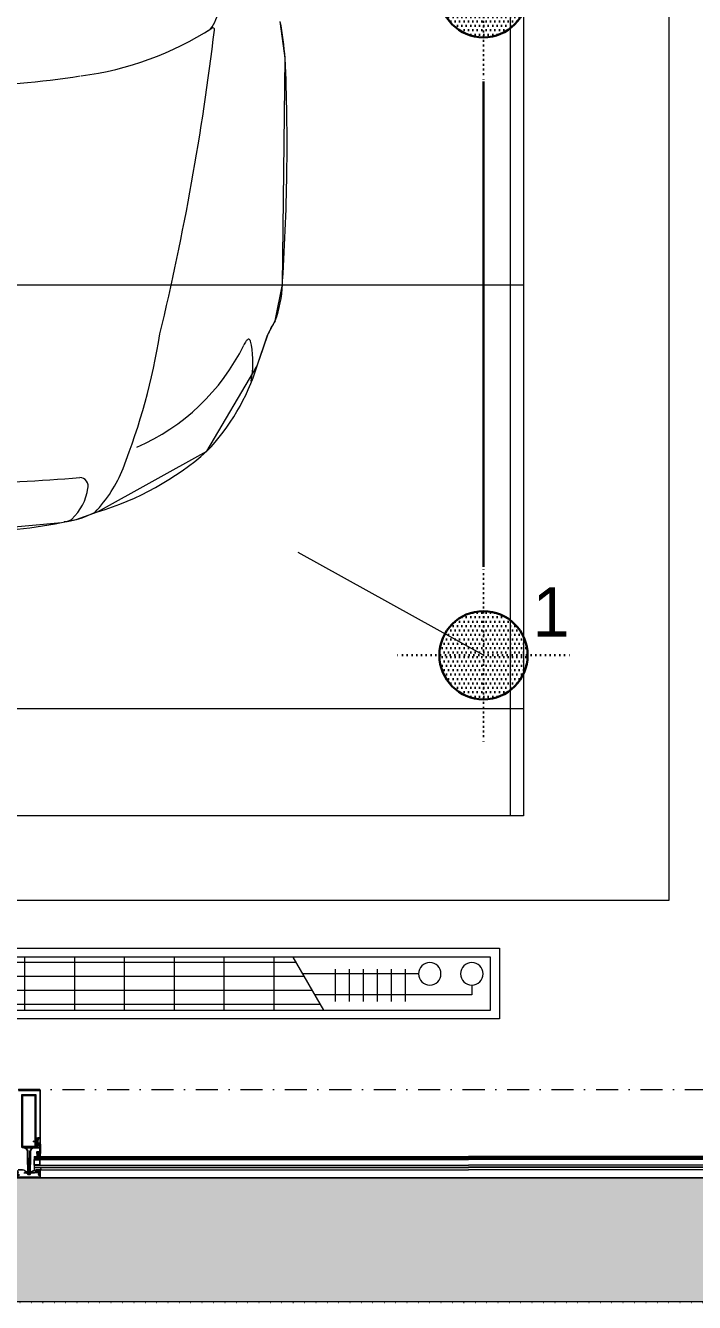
# Model space of a CAD drawing. Extents: x -1701 to 23780, y -363 to 7742.
# Drawn here: x 4488.2 to 4677.8, y 284.7 to 646.3 of the extents above; entities that cross this region are included whole.
import ezdxf
from ezdxf.enums import TextEntityAlignment as Align

# ---------------------------------------------------------------- set-up
doc = ezdxf.new("R2010")
doc.units = 0
doc.header["$LTSCALE"] = 25
doc.header["$MEASUREMENT"] = 0
for name, pattern in [('Audi$0$DASHDOT2', [0.5, 0.25, -0.125, 0, -0.125]), ('Audi$0$DOT2', [0.125, 0, -0.125]), ('DOT2', [0.125, 0, -0.125])]:
    doc.linetypes.add(name, pattern=pattern)
doc.layers.get('0').update_dxf_attribs({"color": 9, "lineweight": 9})
for name, color, linetype, lineweight in [('31', 9, 'Continuous', 9), ('Audi$0$04', 8, 'Continuous', 9), ('Audi$0$05', 8, 'Continuous', 9), ('Audi$0$06D', 8, 'Continuous', 9), ('Audi$0$09', 8, 'Continuous', 9), ('Audi$0$10', 8, 'Continuous', 9), ('Audi$0$15', 8, 'Continuous', 9), ('Audi$0$20', 8, 'Audi$0$DOT2', 9), ('Audi$0$24', 8, 'Audi$0$DASHDOT2', 9), ('Audi$0$32', 8, 'Continuous', 9), ('E-Aydınlatma', 7, 'Continuous', 30), ('E-KABLO', 7, 'Continuous', 30)]:
    doc.layers.add(name, color=color, linetype=linetype, lineweight=lineweight)
doc.styles.add('TX-TEXT', font='')
doc.styles.get('TX-TEXT').set_extended_font_data('TrSah Futura Lt BT')

# ---------------------------------------------------------------- blocks, each defined once
blk = doc.blocks.new('Audi$0$p-audi-highlight_platform')
for p, q in [((30.3, 0), (30.3, 307.6)), ((150.3, 0), (150.3, 307.6)), ((660.6, 3.8), (0, 3.8))]:
    blk.add_line(p, q)
blk.add_lwpolyline([(0, 307.6), (660.6, 307.6), (660.6, 0), (0, 0)], close=True)
blk = doc.blocks.new('Audi$0$p-konvektor_audi')
for p, q in [((250, 89.48), (0, 89.47)), ((250, 89.47), (0, 89.48)), ((0, 89.48), (0, 69.47)), ((16.61, 71.95), (16.6, 86.99)), ((30.73, 71.95), (30.72, 86.99)), ((44.85, 71.95), (44.84, 86.99)), ((58.96, 71.95), (58.96, 86.99)), ((73.08, 71.95), (73.08, 86.99)), ((87.2, 71.95), (87.2, 86.99)), ((101.32, 71.95), (101.32, 86.99)), ((115.44, 71.95), (115.44, 86.99)), ((129.56, 71.95), (129.56, 86.99)), ((143.68, 71.95), (143.68, 86.98)), ((157.8, 71.95), (157.8, 86.98)), ((171.92, 71.94), (171.92, 86.98)), ((186.04, 71.94), (186.04, 86.98)), ((191.48, 71.95), (200.19, 86.99)), ((250, 69.47), (250, 89.47)), ((199.29, 85.44), (2.49, 85.42)), ((203.55, 84.5), (203.55, 75.36)), ((207.52, 84.5), (207.52, 75.36)), ((211.5, 84.5), (211.5, 75.36)), ((215.48, 84.5), (215.48, 75.36)), ((219.45, 84.5), (219.45, 75.36)), ((223.43, 84.5), (223.43, 75.36)), ((196.99, 81.46), (2.49, 81.45)), ((242.21, 82.69), (197.7, 82.69)), ((242.21, 79.91), (242.21, 82.69)), ((194.68, 77.48), (2.49, 77.47)), ((227.1, 76.72), (194.25, 76.73)), ((192.38, 73.51), (2.49, 73.49)), ((0, 69.47), (250, 69.47))]:
    blk.add_line(p, q)
for points in [[(250, 89.47), (0, 89.47), (0, 69.47), (250, 69.47)], [(247.51, 86.99), (247.51, 71.95), (2.49, 71.95), (2.49, 86.99)]]:
    blk.add_lwpolyline(points, close=True)
for centre in [(230.28, 76.72), (242.21, 76.72)]:
    blk.add_circle(centre, 3.18)
blk = doc.blocks.new('Audi$0$vid u')
at = {"color": 252, "lineweight": -3, "ltscale": 0.5}
for p, q in [((-18171.1, 6484.2), (-18170.1, 6484.5)), ((-18167.9, 6482.9), (-18171.1, 6484.2)), ((-18166.9, 6483.2), (-18171.1, 6484.2)), ((-18171.1, 6481.6), (-18170.1, 6482)), ((-18167.9, 6480.3), (-18171.1, 6481.6)), ((-18166.9, 6480.7), (-18171.1, 6481.6)), ((-18171.1, 6479.1), (-18170.1, 6479.4)), ((-18167.9, 6477.8), (-18171.1, 6479.1)), ((-18166.9, 6478.1), (-18171.1, 6479.1)), ((-18171.1, 6476.5), (-18170.1, 6476.9)), ((-18167.9, 6475.2), (-18171.1, 6476.5)), ((-18166.9, 6475.6), (-18171.1, 6476.5)), ((-18171.1, 6473.9), (-18170.1, 6474.3)), ((-18167.9, 6472.7), (-18171.1, 6473.9)), ((-18166.9, 6473), (-18171.1, 6473.9)), ((-18170.6, 6486.7), (-18169.6, 6487)), ((-18167.2, 6486), (-18170.6, 6486.7)), ((-18168.2, 6485.6), (-18170.6, 6486.7)), ((-18169.9, 6486.4), (-18170.1, 6485.9)), ((-18170.1, 6484.5), (-18170.1, 6485.8)), ((-18170.1, 6484.5), (-18166.9, 6483.2)), ((-18170.1, 6484.5), (-18166.9, 6483.2)), ((-18170.1, 6482), (-18170.1, 6483.8)), ((-18170.1, 6482), (-18166.9, 6480.7)), ((-18170.1, 6482), (-18166.9, 6480.7)), ((-18170.1, 6479.4), (-18170.1, 6481.2)), ((-18170.1, 6479.4), (-18166.9, 6478.1)), ((-18170.1, 6479.4), (-18166.9, 6478.1)), ((-18170.1, 6476.9), (-18170.1, 6478.7)), ((-18170.1, 6476.9), (-18166.9, 6475.6)), ((-18170.1, 6476.9), (-18166.9, 6475.6)), ((-18170.1, 6474.3), (-18170.1, 6476.1)), ((-18170.1, 6474.3), (-18166.9, 6473)), ((-18170.1, 6474.3), (-18166.9, 6473)), ((-18170.1, 6471.9), (-18170.1, 6473.5)), ((-18169, 6489), (-18169.6, 6487)), ((-18169.6, 6487), (-18167.2, 6486)), ((-18169, 6489), (-18168.5, 6486.6)), ((-18167.2, 6486), (-18168.2, 6485.6)), ((-18168.2, 6485.6), (-18167.9, 6485)), ((-18167.9, 6483.6), (-18167.9, 6484.9)), ((-18166.9, 6483.2), (-18167.9, 6482.9)), ((-18167.9, 6481.1), (-18167.9, 6482.9)), ((-18166.9, 6480.7), (-18167.9, 6480.3)), ((-18167.9, 6478.5), (-18167.9, 6480.3)), ((-18166.9, 6478.1), (-18167.9, 6477.8)), ((-18167.9, 6476), (-18167.9, 6477.8)), ((-18166.9, 6475.6), (-18167.9, 6475.2)), ((-18167.9, 6473.4), (-18167.9, 6475.2)), ((-18164.9, 6445.9), (-18173.1, 6445.9)), ((-18173.1, 6444.2), (-18173.1, 6445.9)), ((-18171.1, 6471.5), (-18170.1, 6471.9)), ((-18167.9, 6470.2), (-18171.1, 6471.5)), ((-18166.9, 6470.6), (-18171.1, 6471.5)), ((-18171.1, 6469.2), (-18170.1, 6469.6)), ((-18167.9, 6467.9), (-18171.1, 6469.2)), ((-18166.9, 6468.3), (-18171.1, 6469.2)), ((-18171.1, 6467), (-18170.1, 6467.3)), ((-18167.9, 6465.7), (-18171.1, 6467)), ((-18166.9, 6466.1), (-18171.1, 6467)), ((-18171.1, 6464.7), (-18170.1, 6465.1)), ((-18167.9, 6463.4), (-18171.1, 6464.7)), ((-18166.9, 6463.8), (-18171.1, 6464.7)), ((-18171.1, 6462.4), (-18170.1, 6462.8)), ((-18167.9, 6461.1), (-18171.1, 6462.4)), ((-18166.9, 6461.5), (-18171.1, 6462.4)), ((-18171.1, 6460.1), (-18170.1, 6460.5)), ((-18167.9, 6458.8), (-18171.1, 6460.1)), ((-18166.9, 6459.2), (-18171.1, 6460.1)), ((-18171.1, 6457.8), (-18170.1, 6458.2)), ((-18167.9, 6456.5), (-18171.1, 6457.8)), ((-18166.9, 6456.9), (-18171.1, 6457.8)), ((-18171.1, 6455.5), (-18170.1, 6455.9)), ((-18167.9, 6454.2), (-18171.1, 6455.5)), ((-18166.9, 6454.6), (-18171.1, 6455.5)), ((-18171.1, 6453.2), (-18170.1, 6453.6)), ((-18166.9, 6452.3), (-18171.1, 6453.2)), ((-18167.9, 6451.9), (-18171.1, 6453.2)), ((-18170.1, 6451.3), (-18171.1, 6450.9)), ((-18167.9, 6449.6), (-18171.1, 6450.9)), ((-18171.1, 6450.9), (-18166.9, 6450)), ((-18171.1, 6448.6), (-18170.1, 6449)), ((-18167.9, 6447.3), (-18171.1, 6448.6)), ((-18166.9, 6447.7), (-18171.1, 6448.6)), ((-18170.1, 6471.9), (-18166.9, 6470.6)), ((-18170.1, 6471.9), (-18166.9, 6470.6)), ((-18170.1, 6469.6), (-18170.1, 6471.1)), ((-18170.1, 6469.6), (-18166.9, 6468.3)), ((-18170.1, 6469.6), (-18166.9, 6468.3)), ((-18170.1, 6467.3), (-18170.1, 6468.9)), ((-18170.1, 6467.3), (-18166.9, 6466.1)), ((-18170.1, 6467.3), (-18166.9, 6466.1)), ((-18170.1, 6465.1), (-18170.1, 6466.6)), ((-18170.1, 6465.1), (-18166.9, 6463.8)), ((-18170.1, 6465.1), (-18166.9, 6463.8)), ((-18170.1, 6462.8), (-18170.1, 6464.4)), ((-18170.1, 6462.8), (-18166.9, 6461.5)), ((-18170.1, 6462.8), (-18166.9, 6461.5)), ((-18170.1, 6460.5), (-18170.1, 6462)), ((-18170.1, 6460.5), (-18166.9, 6459.2)), ((-18170.1, 6460.5), (-18166.9, 6459.2)), ((-18170.1, 6458.2), (-18170.1, 6459.7)), ((-18170.1, 6458.2), (-18166.9, 6456.9)), ((-18170.1, 6455.9), (-18170.1, 6457.4)), ((-18170.1, 6455.9), (-18166.9, 6454.6)), ((-18170.1, 6453.6), (-18170.1, 6455.1)), ((-18170.1, 6453.6), (-18166.9, 6452.3)), ((-18170.1, 6453.6), (-18166.9, 6452.3)), ((-18170.1, 6451.3), (-18170.1, 6452.8)), ((-18166.9, 6450), (-18170.1, 6451.3)), ((-18170.1, 6449), (-18170.1, 6450.5)), ((-18170.1, 6449), (-18166.9, 6447.7)), ((-18170.1, 6445.9), (-18170.1, 6448.2)), ((-18166.9, 6473), (-18167.9, 6472.7)), ((-18167.9, 6471), (-18167.9, 6472.7)), ((-18166.9, 6470.6), (-18167.9, 6470.2)), ((-18167.9, 6468.7), (-18167.9, 6470.2)), ((-18166.9, 6468.3), (-18167.9, 6467.9)), ((-18167.9, 6466.5), (-18167.9, 6467.9)), ((-18166.9, 6466.1), (-18167.9, 6465.7)), ((-18167.9, 6464.2), (-18167.9, 6465.7)), ((-18166.9, 6463.8), (-18167.9, 6463.4)), ((-18167.9, 6461.9), (-18167.9, 6463.4)), ((-18166.9, 6461.5), (-18167.9, 6461.1)), ((-18167.9, 6459.6), (-18167.9, 6461.1)), ((-18166.9, 6459.2), (-18167.9, 6458.8)), ((-18167.9, 6457.3), (-18167.9, 6458.8)), ((-18166.9, 6456.9), (-18167.9, 6456.5)), ((-18167.9, 6455), (-18167.9, 6456.5)), ((-18166.9, 6454.6), (-18167.9, 6454.2)), ((-18167.9, 6452.7), (-18167.9, 6454.2)), ((-18166.9, 6452.3), (-18167.9, 6451.9)), ((-18167.9, 6450.4), (-18167.9, 6451.9)), ((-18166.9, 6450), (-18167.9, 6449.6)), ((-18167.9, 6448.1), (-18167.9, 6449.6)), ((-18166.9, 6447.7), (-18167.9, 6447.3)), ((-18167.9, 6445.9), (-18167.9, 6447.3)), ((-18164.9, 6444.2), (-18164.9, 6445.9))]:
    blk.add_line(p, q, dxfattribs=at)
blk.add_lwpolyline([(-18169.6, 6442.8), (-18169.1, 6443.2), (-18168.9, 6443.2), (-18168.4, 6442.8)], dxfattribs=at)
for centre, radius, start, end in [((-18169.9, 6485.8), 0.2, 155.3251, 180), ((-18168.1, 6484.9), 0.2, 0, 19.1116), ((-18168.6, 6450.7), 7.89, 234.7573, 262.4905), ((-18169.5, 6450.7), 7.89, 277.5095, 305.2427)]:
    blk.add_arc(centre, radius, start, end, dxfattribs=at)
blk = doc.blocks.new('*U4797')
at = {"layer": 'Audi$0$10'}
h = blk.add_hatch(dxfattribs=at)
h.set_pattern_fill('LINE', color=256, scale=0.666667, angle=585, style=0)
h.set_pattern_definition([(45, (-54.08257, -143.59187), (-0.058925565, 0.058925565), [])])
edge = h.paths.add_edge_path()
edge.add_arc((3.72, -23.02), 0.625, 117.2, 157.3388)
edge.add_arc((3, -22.7), 0.162, 270.1027, 332.96, ccw=False)
edge.add_line((3, -22.86), (2.92, -22.86))
edge.add_line((2.92, -22.86), (2.91, -22.86))
edge.add_line((2.91, -22.86), (2.9, -22.86))
edge.add_line((2.9, -22.86), (2.89, -22.86))
edge.add_line((2.89, -22.86), (2.89, -22.86))
edge.add_line((2.89, -22.86), (2.88, -22.85))
edge.add_line((2.88, -22.85), (2.87, -22.85))
edge.add_line((2.87, -22.85), (2.87, -22.84))
edge.add_line((2.87, -22.84), (2.86, -22.84))
edge.add_line((2.86, -22.84), (2.86, -22.83))
edge.add_line((2.86, -22.83), (2.86, -22.81))
edge.add_line((2.86, -22.81), (2.86, -22.74))
edge.add_line((2.86, -22.74), (2.86, -22.73))
edge.add_line((2.86, -22.73), (2.86, -22.73))
edge.add_line((2.86, -22.73), (2.86, -22.73))
edge.add_line((2.86, -22.73), (2.86, -22.73))
edge.add_line((2.86, -22.73), (2.85, -22.72))
edge.add_line((2.85, -22.72), (2.85, -22.72))
edge.add_line((2.85, -22.72), (2.85, -22.72))
edge.add_line((2.85, -22.72), (2.84, -22.72))
edge.add_line((2.84, -22.72), (2.84, -22.72))
edge.add_line((2.84, -22.72), (2.76, -22.72))
edge.add_line((2.76, -22.72), (2.76, -22.72))
edge.add_line((2.76, -22.72), (2.75, -22.72))
edge.add_line((2.75, -22.72), (2.75, -22.72))
edge.add_line((2.75, -22.72), (2.75, -22.72))
edge.add_line((2.75, -22.72), (2.74, -22.72))
edge.add_line((2.74, -22.72), (2.74, -22.73))
edge.add_line((2.74, -22.73), (2.74, -22.73))
edge.add_line((2.74, -22.73), (2.74, -22.73))
edge.add_line((2.74, -22.73), (2.74, -22.74))
edge.add_line((2.74, -22.74), (2.74, -22.81))
edge.add_line((2.74, -22.81), (2.74, -22.82))
edge.add_line((2.74, -22.82), (2.74, -22.83))
edge.add_line((2.74, -22.83), (2.73, -22.84))
edge.add_line((2.73, -22.84), (2.73, -22.84))
edge.add_line((2.73, -22.84), (2.72, -22.85))
edge.add_line((2.72, -22.85), (2.72, -22.85))
edge.add_line((2.72, -22.85), (2.71, -22.86))
edge.add_line((2.71, -22.86), (2.7, -22.86))
edge.add_line((2.7, -22.86), (2.69, -22.86))
edge.add_line((2.69, -22.86), (2.68, -22.86))
edge.add_line((2.68, -22.86), (2.67, -22.86))
edge.add_line((2.67, -22.86), (2.67, -22.86))
edge.add_line((2.67, -22.86), (2.66, -22.85))
edge.add_line((2.66, -22.85), (2.65, -22.85))
edge.add_line((2.65, -22.85), (2.65, -22.84))
edge.add_line((2.65, -22.84), (2.64, -22.84))
edge.add_line((2.64, -22.84), (2.64, -22.83))
edge.add_line((2.64, -22.83), (2.64, -22.81))
edge.add_line((2.64, -22.81), (2.64, -22.74))
edge.add_line((2.64, -22.74), (2.64, -22.73))
edge.add_line((2.64, -22.73), (2.64, -22.73))
edge.add_line((2.64, -22.73), (2.64, -22.73))
edge.add_line((2.64, -22.73), (2.64, -22.73))
edge.add_line((2.64, -22.73), (2.63, -22.72))
edge.add_line((2.63, -22.72), (2.63, -22.72))
edge.add_line((2.63, -22.72), (2.63, -22.72))
edge.add_line((2.63, -22.72), (2.62, -22.72))
edge.add_line((2.62, -22.72), (2.62, -22.72))
edge.add_line((2.62, -22.72), (2.54, -22.72))
edge.add_line((2.54, -22.72), (2.54, -22.72))
edge.add_line((2.54, -22.72), (2.53, -22.72))
edge.add_line((2.53, -22.72), (2.53, -22.72))
edge.add_line((2.53, -22.72), (2.53, -22.72))
edge.add_line((2.53, -22.72), (2.52, -22.72))
edge.add_line((2.52, -22.72), (2.52, -22.73))
edge.add_line((2.52, -22.73), (2.52, -22.73))
edge.add_line((2.52, -22.73), (2.52, -22.73))
edge.add_line((2.52, -22.73), (2.52, -22.74))
edge.add_line((2.52, -22.74), (2.52, -22.81))
edge.add_line((2.52, -22.81), (2.52, -22.82))
edge.add_line((2.52, -22.82), (2.52, -22.83))
edge.add_line((2.52, -22.83), (2.51, -22.84))
edge.add_line((2.51, -22.84), (2.51, -22.84))
edge.add_line((2.51, -22.84), (2.5, -22.85))
edge.add_line((2.5, -22.85), (2.5, -22.85))
edge.add_line((2.5, -22.85), (2.49, -22.86))
edge.add_line((2.49, -22.86), (2.48, -22.86))
edge.add_line((2.48, -22.86), (2.47, -22.86))
edge.add_line((2.47, -22.86), (2.46, -22.86))
edge.add_line((2.46, -22.86), (2.45, -22.86))
edge.add_line((2.45, -22.86), (2.45, -22.86))
edge.add_line((2.45, -22.86), (2.44, -22.85))
edge.add_line((2.44, -22.85), (2.43, -22.85))
edge.add_line((2.43, -22.85), (2.43, -22.84))
edge.add_line((2.43, -22.84), (2.42, -22.84))
edge.add_line((2.42, -22.84), (2.42, -22.83))
edge.add_line((2.42, -22.83), (2.42, -22.81))
edge.add_line((2.42, -22.81), (2.42, -22.74))
edge.add_line((2.42, -22.74), (2.42, -22.73))
edge.add_line((2.42, -22.73), (2.42, -22.73))
edge.add_line((2.42, -22.73), (2.42, -22.73))
edge.add_line((2.42, -22.73), (2.42, -22.73))
edge.add_line((2.42, -22.73), (2.41, -22.72))
edge.add_line((2.41, -22.72), (2.41, -22.72))
edge.add_line((2.41, -22.72), (2.41, -22.72))
edge.add_line((2.41, -22.72), (2.4, -22.72))
edge.add_line((2.4, -22.72), (2.4, -22.72))
edge.add_line((2.4, -22.72), (2.32, -22.72))
edge.add_line((2.32, -22.72), (2.32, -22.72))
edge.add_line((2.32, -22.72), (2.31, -22.72))
edge.add_line((2.31, -22.72), (2.31, -22.72))
edge.add_line((2.31, -22.72), (2.31, -22.72))
edge.add_line((2.31, -22.72), (2.3, -22.72))
edge.add_line((2.3, -22.72), (2.3, -22.73))
edge.add_line((2.3, -22.73), (2.3, -22.73))
edge.add_line((2.3, -22.73), (2.3, -22.73))
edge.add_line((2.3, -22.73), (2.3, -22.74))
edge.add_line((2.3, -22.74), (2.3, -22.81))
edge.add_line((2.3, -22.81), (2.3, -22.82))
edge.add_line((2.3, -22.82), (2.3, -22.83))
edge.add_line((2.3, -22.83), (2.29, -22.84))
edge.add_line((2.29, -22.84), (2.29, -22.84))
edge.add_line((2.29, -22.84), (2.28, -22.85))
edge.add_line((2.28, -22.85), (2.28, -22.85))
edge.add_line((2.28, -22.85), (2.27, -22.86))
edge.add_line((2.27, -22.86), (2.26, -22.86))
edge.add_line((2.26, -22.86), (2.25, -22.86))
edge.add_line((2.25, -22.86), (2.24, -22.86))
edge.add_line((2.24, -22.86), (2.23, -22.86))
edge.add_line((2.23, -22.86), (2.23, -22.86))
edge.add_line((2.23, -22.86), (2.22, -22.85))
edge.add_line((2.22, -22.85), (2.21, -22.85))
edge.add_line((2.21, -22.85), (2.21, -22.84))
edge.add_line((2.21, -22.84), (2.2, -22.84))
edge.add_line((2.2, -22.84), (2.2, -22.83))
edge.add_line((2.2, -22.83), (2.2, -22.81))
edge.add_line((2.2, -22.81), (2.2, -22.74))
edge.add_line((2.2, -22.74), (2.2, -22.73))
edge.add_line((2.2, -22.73), (2.2, -22.73))
edge.add_line((2.2, -22.73), (2.2, -22.73))
edge.add_line((2.2, -22.73), (2.2, -22.73))
edge.add_line((2.2, -22.73), (2.19, -22.72))
edge.add_line((2.19, -22.72), (2.19, -22.72))
edge.add_line((2.19, -22.72), (2.19, -22.72))
edge.add_line((2.19, -22.72), (2.18, -22.72))
edge.add_line((2.18, -22.72), (2.18, -22.72))
edge.add_line((2.18, -22.72), (2.1, -22.72))
edge.add_line((2.1, -22.72), (2.1, -22.72))
edge.add_line((2.1, -22.72), (2.09, -22.72))
edge.add_line((2.09, -22.72), (2.09, -22.72))
edge.add_line((2.09, -22.72), (2.09, -22.72))
edge.add_line((2.09, -22.72), (2.08, -22.72))
edge.add_line((2.08, -22.72), (2.08, -22.73))
edge.add_line((2.08, -22.73), (2.08, -22.73))
edge.add_line((2.08, -22.73), (2.08, -22.73))
edge.add_line((2.08, -22.73), (2.08, -22.74))
edge.add_line((2.08, -22.74), (2.08, -22.99))
edge.add_arc((2.11, -22.99), 0.03, 180, 270)
edge.add_line((2.11, -23.02), (2.29, -23.02))
edge.add_line((2.29, -23.02), (2.29, -23.19))
edge.add_line((2.29, -23.19), (2.22, -23.21))
edge.add_arc((2.23, -23.26), 0.05, 104.5985, 212.0394)
edge.add_arc((2.27, -23.23), 0.1, 212.0394, 243.6122)
edge.add_arc((2.52, -22.73), 0.662, 243.6122, 296.3878)
edge.add_arc((2.77, -23.23), 0.1, 296.3878, 327.9606)
edge.add_arc((2.82, -23.26), 0.05, 327.9606, 435.4015)
edge.add_line((2.83, -23.21), (2.75, -23.19))
edge.add_line((2.75, -23.19), (2.75, -23.02))
edge.add_line((2.75, -23.02), (3.17, -23.02))
edge.add_arc((3.17, -22.97), 0.05, 270, 346.8402)
edge.add_arc((3.97, -23.12), 0.763, 128.6618, 169.1202, ccw=False)
edge.add_arc((3.45, -22.51), 0.0486, 333.0293, 465.4317)
edge = h.paths.add_edge_path(flags=16)
edge.add_arc((2.62, -23.22), 0.03, 280.824, 360)
edge.add_line((2.65, -23.22), (2.65, -23.05))
edge.add_arc((2.62, -23.05), 0.03, 360, 450)
edge.add_line((2.62, -23.02), (2.42, -23.02))
edge.add_arc((2.42, -23.05), 0.03, 90, 180)
edge.add_line((2.39, -23.05), (2.39, -23.22))
edge.add_arc((2.42, -23.22), 0.03, 180, 259.176)
edge.add_arc((2.52, -22.69), 0.562, 259.176, 280.824)
for p, q in [((2.56, -14.43), (2.45, -14.43)), ((2.45, -14.98), (2.45, -14.43)), ((1.17, -14.71), (1.18, -14.7)), ((1.18, -14.72), (1.17, -14.71)), ((1.18, -14.7), (1.36, -14.62)), ((1.41, -14.81), (1.18, -14.72)), ((1.4, -14.61), (1.31, -14.77)), ((1.31, -14.77), (1.36, -14.62)), ((1.36, -14.62), (1.38, -14.59)), ((1.38, -14.59), (1.36, -14.68)), ((1.36, -14.68), (1.37, -14.66)), ((1.37, -14.66), (1.39, -14.59)), ((1.38, -14.59), (1.39, -14.59)), ((1.39, -14.59), (1.4, -14.61)), ((1.4, -14.61), (1.44, -14.59)), ((1.41, -14.82), (1.46, -14.59)), ((1.41, -14.82), (1.41, -14.81)), ((1.43, -14.85), (1.41, -14.82)), ((1.48, -14.56), (1.43, -14.85)), ((1.44, -14.85), (1.43, -14.85)), ((1.44, -14.85), (1.49, -14.56)), ((1.44, -14.59), (1.46, -14.59)), ((1.46, -14.82), (1.44, -14.85)), ((1.46, -14.59), (1.48, -14.56)), ((1.51, -14.82), (1.46, -14.82)), ((1.48, -14.56), (1.49, -14.56)), ((1.49, -14.56), (1.51, -14.59)), ((1.51, -14.82), (1.55, -14.59)), ((1.51, -14.59), (1.55, -14.59)), ((1.53, -14.85), (1.51, -14.82)), ((1.53, -14.85), (1.58, -14.56)), ((1.57, -14.56), (1.53, -14.85)), ((1.55, -14.82), (1.53, -14.85)), ((1.55, -14.82), (1.53, -14.85)), ((1.53, -14.85), (1.53, -14.85)), ((1.55, -14.59), (1.57, -14.56)), ((1.6, -14.59), (1.55, -14.82)), ((1.6, -14.82), (1.55, -14.82)), ((1.58, -14.56), (1.57, -14.56)), ((1.58, -14.56), (1.6, -14.59)), ((1.6, -14.82), (1.65, -14.59)), ((1.6, -14.59), (1.65, -14.59)), ((1.62, -14.85), (1.6, -14.82)), ((1.67, -14.56), (1.62, -14.85)), ((1.63, -14.85), (1.62, -14.85)), ((1.63, -14.85), (1.68, -14.56)), ((1.65, -14.82), (1.63, -14.85)), ((1.65, -14.82), (1.63, -14.85)), ((1.65, -14.59), (1.67, -14.56)), ((1.7, -14.59), (1.65, -14.82)), ((1.7, -14.82), (1.65, -14.82)), ((1.68, -14.56), (1.67, -14.56)), ((1.68, -14.56), (1.7, -14.59)), ((1.75, -14.59), (1.7, -14.59)), ((1.7, -14.82), (1.75, -14.59)), ((1.72, -14.85), (1.7, -14.82)), ((1.77, -14.56), (1.72, -14.85)), ((1.73, -14.85), (1.72, -14.85)), ((1.73, -14.85), (1.78, -14.56)), ((1.75, -14.82), (1.73, -14.85)), ((1.75, -14.82), (1.73, -14.85)), ((1.75, -14.59), (1.77, -14.56)), ((1.8, -14.59), (1.75, -14.82)), ((1.75, -14.82), (1.8, -14.82)), ((1.78, -14.56), (1.77, -14.56)), ((1.78, -14.56), (1.8, -14.59)), ((1.8, -14.82), (1.84, -14.59)), ((1.8, -14.59), (1.84, -14.59)), ((1.82, -14.85), (1.8, -14.82)), ((1.82, -14.85), (1.87, -14.56)), ((1.86, -14.56), (1.82, -14.85)), ((1.84, -14.82), (1.82, -14.85)), ((1.84, -14.82), (1.82, -14.85)), ((1.82, -14.85), (1.82, -14.85)), ((1.84, -14.59), (1.86, -14.56)), ((1.89, -14.59), (1.84, -14.82)), ((1.89, -14.82), (1.84, -14.82)), ((1.86, -14.56), (1.87, -14.56)), ((1.87, -14.56), (1.89, -14.59)), ((1.89, -14.59), (1.94, -14.59)), ((1.89, -14.82), (1.94, -14.59)), ((1.91, -14.85), (1.89, -14.82)), ((1.96, -14.56), (1.91, -14.85)), ((1.92, -14.85), (1.91, -14.85)), ((1.92, -14.85), (1.97, -14.56)), ((1.94, -14.82), (1.92, -14.85)), ((1.94, -14.82), (1.92, -14.85)), ((1.94, -14.59), (1.96, -14.56)), ((1.99, -14.59), (1.94, -14.82)), ((1.99, -14.82), (1.94, -14.82)), ((1.99, -14.82), (1.94, -14.82)), ((1.97, -14.56), (1.96, -14.56)), ((1.97, -14.56), (1.99, -14.59)), ((2.18, -14.59), (1.99, -14.59)), ((1.99, -14.82), (2.04, -14.59)), ((2.01, -14.85), (1.99, -14.82)), ((2.06, -14.56), (2.01, -14.85)), ((2.02, -14.85), (2.01, -14.85)), ((2.02, -14.85), (2.07, -14.56)), ((2.04, -14.82), (2.02, -14.85)), ((2.04, -14.82), (2.02, -14.85)), ((2.04, -14.59), (2.06, -14.56)), ((2.09, -14.59), (2.04, -14.82)), ((2.04, -14.82), (2.23, -14.82)), ((2.09, -14.82), (2.04, -14.82)), ((2.09, -14.82), (2.04, -14.82)), ((2.06, -14.56), (2.07, -14.56)), ((2.07, -14.56), (2.09, -14.59)), ((2.09, -14.82), (2.13, -14.59)), ((2.09, -14.59), (2.13, -14.59)), ((2.11, -14.85), (2.09, -14.82)), ((2.15, -14.56), (2.11, -14.85)), ((2.11, -14.85), (2.16, -14.56)), ((2.13, -14.82), (2.11, -14.85)), ((2.13, -14.82), (2.11, -14.85)), ((2.11, -14.85), (2.11, -14.85)), ((2.13, -14.59), (2.15, -14.56)), ((2.18, -14.59), (2.13, -14.82)), ((2.18, -14.82), (2.13, -14.82)), ((2.18, -14.82), (2.13, -14.82)), ((2.15, -14.56), (2.16, -14.56)), ((2.16, -14.56), (2.18, -14.59)), ((2.18, -14.82), (2.23, -14.59)), ((2.18, -14.59), (2.23, -14.59)), ((2.2, -14.85), (2.18, -14.82)), ((2.25, -14.56), (2.2, -14.85)), ((2.21, -14.85), (2.2, -14.85)), ((2.21, -14.85), (2.26, -14.56)), ((2.23, -14.82), (2.21, -14.85)), ((2.23, -14.82), (2.21, -14.85)), ((2.23, -14.59), (2.25, -14.56)), ((2.28, -14.59), (2.23, -14.82)), ((2.28, -14.82), (2.23, -14.82)), ((2.25, -14.56), (2.26, -14.56)), ((2.26, -14.56), (2.28, -14.59)), ((2.28, -14.59), (2.33, -14.59)), ((2.28, -14.82), (2.33, -14.59)), ((2.3, -14.85), (2.28, -14.82)), ((2.35, -14.56), (2.3, -14.85)), ((2.31, -14.85), (2.3, -14.85)), ((2.31, -14.85), (2.35, -14.56)), ((2.33, -14.82), (2.31, -14.85)), ((2.33, -14.82), (2.31, -14.85)), ((2.33, -14.59), (2.35, -14.56)), ((2.37, -14.59), (2.33, -14.82)), ((2.33, -14.82), (2.37, -14.82)), ((2.35, -14.56), (2.35, -14.56)), ((2.35, -14.56), (2.37, -14.59)), ((2.37, -14.59), (2.42, -14.59)), ((2.37, -14.82), (2.42, -14.59)), ((2.39, -14.85), (2.37, -14.82)), ((2.44, -14.56), (2.39, -14.85)), ((2.4, -14.85), (2.39, -14.85)), ((2.4, -14.85), (2.45, -14.56)), ((2.42, -14.82), (2.4, -14.85)), ((2.42, -14.82), (2.4, -14.85)), ((2.42, -14.59), (2.44, -14.56)), ((2.45, -14.69), (2.42, -14.82)), ((2.42, -14.82), (2.45, -14.82)), ((2.44, -14.56), (2.45, -14.56)), ((2.56, -14.98), (2.45, -14.98)), ((-0.45, -21.26), (-0.45, -23.35)), ((-0.33, -21.21), (-0.4, -21.21)), ((-0.28, -20.92), (-0.28, -20.97)), ((-0.28, -20.97), (-0.23, -20.97)), ((-0.25, -21.46), (-0.25, -22.59)), ((-0.23, -20.97), (-0.23, -21.11)), ((0.2, -21.41), (-0.2, -21.41)), ((-0.13, -20.82), (-0.18, -20.82)), ((-0.08, -21.21), (-0.08, -20.87)), ((0.08, -21.21), (-0.08, -21.21)), ((0.08, -20.87), (0.08, -21.21)), ((0.18, -20.82), (0.13, -20.82)), ((0.23, -21.11), (0.23, -20.97)), ((0.23, -20.97), (0.28, -20.97)), ((0.25, -22.59), (0.25, -21.46)), ((0.28, -20.97), (0.28, -20.92)), ((0.4, -21.21), (0.33, -21.21)), ((0.45, -23.35), (0.45, -21.26)), ((-0.4, -23.4), (-0.37, -23.4)), ((-0.34, -23.39), (-0.26, -23.32)), ((-0.31, -23), (-0.26, -22.96)), ((-0.31, -23.17), (-0.31, -23)), ((-0.25, -23.2), (-0.28, -23.2)), ((-0.25, -22.92), (-0.25, -22.87)), ((-0.25, -23.28), (-0.25, -23.2)), ((-0.22, -22.84), (0.22, -22.84)), ((-0.2, -22.64), (0.2, -22.64)), ((0.25, -22.87), (0.25, -22.92)), ((0.28, -23.2), (0.25, -23.2)), ((0.25, -23.2), (0.25, -23.28)), ((0.25, -23.22), (0.27, -23.2)), ((0.26, -22.96), (0.31, -23)), ((0.26, -23.32), (0.34, -23.39)), ((0.31, -23), (0.31, -23.17)), ((0.37, -23.4), (0.4, -23.4))]:
    blk.add_line(p, q, dxfattribs=at)
for points in [[(-2.95, -0.3), (2.95, -0.3), (2.95, -0.3, -0.414214), (3.05, -0.4), (3.05, -13.71), (2.64, -13.71, 0.267949), (2.62, -13.72), (2.47, -13.97, 0.131652), (2.47, -13.99), (2.47, -14.12, 0.131652), (2.47, -14.13), (2.58, -14.31, 0.267949), (2.6, -14.33), (2.64, -14.33, 0.414214), (2.67, -14.3), (2.67, -14.03), (2.74, -13.91), (3.1, -13.91), (3.1, -15.21), (2.75, -15.21, 0.414214), (2.7, -15.26), (2.7, -15.89, 0.650971), (2.78, -15.92), (2.95, -15.77, 0.508142), (2.95, -15.72), (2.88, -15.69), (2.88, -15.41), (3.05, -15.41, 0.432363), (3.15, -15.5), (3.22, -15.5, 0.477393), (3.25, -15.48), (3.25, -0.3, 0.414214), (2.95, 0), (2.95, 0), (-2.95, 0, 0.414214)], [(-1.95, -16.41), (0, -16.41), (1.95, -16.41, 0.414214), (2.25, -16.11), (2.25, -15.61), (2.2, -15.5), (2.2, -13.57, -0.767327), (2.26, -13.55), (2.45, -13.89), (2.45, -14.68), (2.42, -14.71), (2.45, -14.74), (2.45, -16.11, 0.414214), (2.75, -16.41), (2.97, -16.41, 0.414214), (3.07, -16.31), (3.07, -15.66), (2.93, -15.66, -0.414214), (2.9, -15.63), (2.9, -15.61, -0.414214), (3, -15.51), (3.22, -15.51, -0.414214), (3.25, -15.54), (3.25, -16.61), (3.25, -18.08, -0.414214), (3.22, -18.11), (3.05, -18.11, -0.414214), (2.95, -18.01), (2.95, -17.99), (3.1, -17.99), (3.1, -17.69), (2.78, -17.69), (2.75, -17.66), (2.72, -17.69), (2.4, -17.69), (2.4, -17.99), (2.55, -17.99), (2.55, -18.01, -0.414214), (2.45, -18.11), (2.35, -18.11, -0.414214), (2.25, -18.01), (2.25, -17.69, -0.414214), (2.41, -17.53), (2.97, -17.53, 0.414214), (3.07, -17.43), (3.07, -16.71, 0.414214), (2.97, -16.61), (1.4, -16.61, 0.414214), (0.45, -17.56), (0.45, -20.24), (0.42, -20.27), (0.45, -20.3), (0.45, -21.16, -0.414214), (0.4, -21.21), (0.37, -21.21, -0.198912), (0.34, -21.19), (0.26, -21.12, -0.198912), (0.25, -21.08), (0.25, -21.01), (0.28, -21.01, 0.414214), (0.31, -20.98), (0.31, -20.81), (0.26, -20.76, -0.198912), (0.25, -20.72), (0.25, -20.65), (0.28, -20.65, 0.414214), (0.31, -20.62), (0.31, -20.45), (0.26, -20.4, -0.198912), (0.25, -20.36), (0.25, -20.24, 0.414214), (0.22, -20.21), (0, -20.21), (-0.22, -20.21, 0.414214), (-0.25, -20.24), (-0.25, -20.36, -0.198912), (-0.26, -20.4), (-0.31, -20.45), (-0.31, -20.62, 0.414214), (-0.28, -20.65), (-0.25, -20.65), (-0.25, -20.72, -0.198912), (-0.26, -20.76), (-0.31, -20.81), (-0.31, -20.98, 0.414214), (-0.28, -21.01), (-0.25, -21.01), (-0.25, -21.08, -0.198912), (-0.26, -21.12), (-0.34, -21.19, -0.198912), (-0.37, -21.21), (-0.4, -21.21, -0.414214), (-0.45, -21.16), (-0.45, -20.3), (-0.42, -20.27), (-0.45, -20.24), (-0.45, -17.56, 0.414214), (-1.4, -16.61)], [(-1.3, -23.38), (1.3, -23.38), (1.3, -23.31, -0.414214), (1.33, -23.28), (1.42, -23.28, -0.414214), (1.45, -23.31), (1.45, -23.38), (2, -23.38), (2, -23.13), (1.88, -23.13, -0.414214), (1.85, -23.1), (1.85, -23.03, -0.414214), (1.9, -22.98), (2.25, -22.98, -0.414214), (2.3, -23.03), (2.3, -23.1, -0.414214), (2.27, -23.13), (2.15, -23.13), (2.15, -23.38), (2.88, -23.38), (2.95, -23.13), (2.83, -23.13, -0.414214), (2.8, -23.1), (2.8, -23.03, -0.414214), (2.85, -22.98), (3.05, -22.98, -0.493145), (3.12, -23.07), (2.98, -23.57), (3.08, -23.62, -0.414214), (3.09, -23.66), (2.87, -24.04, -1), (2.74, -23.96), (2.9, -23.68), (2.71, -23.58), (1.55, -23.58), (1.46, -23.67, -0.198912), (1.44, -23.68), (0.83, -23.68), (0.8, -23.65), (0.77, -23.68), (0, -23.68), (-0.77, -23.68), (-0.8, -23.65), (-0.83, -23.68), (-1.44, -23.68, -0.198912)], [(3.25, -22.7), (3.25, -22.75), (2.45, -22.75, 0.10228), (1.16, -23.02, -0.152313), (0, -23.38, -0.152313), (-1.16, -23.02, 0.159108), (-1.84, -22.75), (-3.02, -22.75), (-3.02, -22.7), (-1.84, -22.7, -0.158967), (-1.13, -22.98, 0.152054), (0, -23.33, 0.152944), (1.13, -22.98, -0.10266), (2.45, -22.7), (3.25, -22.7)]]:
    blk.add_lwpolyline(points, format="xyb", dxfattribs=at)
for points in [[(-2, -1.41), (2, -1.41), (2, -16.41), (-2, -16.41)], [(-1.7, -1.71), (1.7, -1.71), (1.7, -16.11), (-1.7, -16.11)], [(1.47, -21.42), (1.47, -19.82), (3.07, -19.82), (3.07, -21.42)], [(1.57, -21.32), (1.57, -19.92), (2.97, -19.92), (2.97, -21.32)]]:
    blk.add_lwpolyline(points, close=True, dxfattribs=at)
for points in [[(0.26, -19.91, 0.414214), (0.29, -19.88), (0.29, -17.56, -0.239182), (0.74, -16.66, 0.725247), (0.73, -16.61), (0, -16.61), (-0.73, -16.61, 0.725247), (-0.74, -16.66, -0.239182), (-0.29, -17.56), (-0.29, -19.88, 0.414214), (-0.26, -19.91), (0, -19.91)], [(3.04, -18.12, -0.414214), (2.94, -18.02), (2.94, -17.96), (3.06, -17.96), (3.06, -17.86, 0.333333), (2.46, -17.86), (2.46, -17.96), (2.58, -17.96), (2.58, -18.02, -0.414214), (2.48, -18.12), (2.26, -18.12), (2.26, -18.77), (2.3, -18.77, 0.307685), (2.36, -18.73, -1.128702), (2.42, -18.76, -0.201212), (2.26, -18.87, 0.978531), (2.26, -18.97, 0.1613), (2.46, -18.85, -0.307572), (2.49, -18.85), (2.68, -18.96, 0.8391), (2.7, -18.94), (2.62, -18.85, -0.8391), (2.64, -18.82), (2.9, -18.96, 0.8391), (2.92, -18.94), (2.84, -18.85, -0.8391), (2.86, -18.82), (3.12, -18.96, 0.8391), (3.14, -18.94), (3.06, -18.85, -0.8391), (3.08, -18.82), (3.34, -18.96, 0.8391), (3.36, -18.94), (3.28, -18.85, -0.176327), (3.26, -18.79), (3.26, -18.12)], [(2.84, -18.12), (2.84, -17.89, 0.375047), (2.81, -17.86, 0.067879), (2.7, -17.86, 0.375047), (2.68, -17.89), (2.68, -18.12, -0.298217), (2.62, -18.21, 0.298217), (2.56, -18.3), (2.56, -18.33, 0.414214), (2.59, -18.36), (2.93, -18.36, 0.414214), (2.96, -18.33), (2.96, -18.3, 0.298217), (2.9, -18.21, -0.298217)], [(2.56, -18.54), (2.56, -18.57, 1), (2.96, -18.57), (2.96, -18.54, 0.414214), (2.93, -18.51), (2.59, -18.51, 0.414214)], [(-3.1, -24.85), (-3.1, -24.28), (-2.78, -24.28, 1), (-2.78, -24.13), (-3.1, -24.13), (-3.1, -23.65), (-3.02, -23.6, 0.339454), (-3, -23.57), (-3.14, -23.04, 0.876976), (-3.25, -23.05), (-3.25, -25), (3.25, -25), (3.25, -23.05, 0.876976), (3.14, -23.04), (3, -23.57, 0.339454), (3.02, -23.6), (3.1, -23.65), (3.1, -24.13), (2.78, -24.13, 1), (2.78, -24.28), (3.1, -24.28), (3.1, -24.85)], [(3.44, -22.46, 0.176952), (3.15, -22.78, -0.281357), (3, -22.86), (2.92, -22.86), (2.91, -22.86), (2.9, -22.86), (2.89, -22.86), (2.89, -22.86), (2.88, -22.85), (2.87, -22.85), (2.87, -22.84), (2.86, -22.84), (2.86, -22.83), (2.86, -22.81), (2.86, -22.74), (2.86, -22.73), (2.86, -22.73), (2.86, -22.73), (2.86, -22.73), (2.85, -22.72), (2.85, -22.72), (2.85, -22.72), (2.84, -22.72), (2.84, -22.72), (2.76, -22.72), (2.76, -22.72), (2.75, -22.72), (2.75, -22.72), (2.75, -22.72), (2.74, -22.72), (2.74, -22.73), (2.74, -22.73), (2.74, -22.73), (2.74, -22.74), (2.74, -22.81), (2.74, -22.82), (2.74, -22.83), (2.73, -22.84), (2.73, -22.84), (2.72, -22.85), (2.72, -22.85), (2.71, -22.86), (2.7, -22.86), (2.69, -22.86), (2.68, -22.86), (2.67, -22.86), (2.67, -22.86), (2.66, -22.85), (2.65, -22.85), (2.65, -22.84), (2.64, -22.84), (2.64, -22.83), (2.64, -22.81), (2.64, -22.74), (2.64, -22.73), (2.64, -22.73), (2.64, -22.73), (2.64, -22.73), (2.63, -22.72), (2.63, -22.72), (2.63, -22.72), (2.62, -22.72), (2.62, -22.72), (2.54, -22.72), (2.54, -22.72), (2.53, -22.72), (2.53, -22.72), (2.53, -22.72), (2.52, -22.72), (2.52, -22.73), (2.52, -22.73), (2.52, -22.73), (2.52, -22.74), (2.52, -22.81), (2.52, -22.82), (2.52, -22.83), (2.51, -22.84), (2.51, -22.84), (2.5, -22.85), (2.5, -22.85), (2.49, -22.86), (2.48, -22.86), (2.47, -22.86), (2.46, -22.86), (2.45, -22.86), (2.45, -22.86), (2.44, -22.85), (2.43, -22.85), (2.43, -22.84), (2.42, -22.84), (2.42, -22.83), (2.42, -22.81), (2.42, -22.74), (2.42, -22.73), (2.42, -22.73), (2.42, -22.73), (2.42, -22.73), (2.41, -22.72), (2.41, -22.72), (2.41, -22.72), (2.4, -22.72), (2.4, -22.72), (2.32, -22.72), (2.32, -22.72), (2.31, -22.72), (2.31, -22.72), (2.31, -22.72), (2.3, -22.72), (2.3, -22.73), (2.3, -22.73), (2.3, -22.73), (2.3, -22.74), (2.3, -22.81), (2.3, -22.82), (2.3, -22.83), (2.29, -22.84), (2.29, -22.84), (2.28, -22.85), (2.28, -22.85), (2.27, -22.86), (2.26, -22.86), (2.25, -22.86), (2.24, -22.86), (2.23, -22.86), (2.23, -22.86), (2.22, -22.85), (2.21, -22.85), (2.21, -22.84), (2.2, -22.84), (2.2, -22.83), (2.2, -22.81), (2.2, -22.74), (2.2, -22.73), (2.2, -22.73), (2.2, -22.73), (2.2, -22.73), (2.19, -22.72), (2.19, -22.72), (2.19, -22.72), (2.18, -22.72), (2.18, -22.72), (2.1, -22.72), (2.1, -22.72), (2.09, -22.72), (2.09, -22.72), (2.09, -22.72), (2.08, -22.72), (2.08, -22.73), (2.08, -22.73), (2.08, -22.73), (2.08, -22.74), (2.08, -22.99, 0.414214), (2.11, -23.02), (2.29, -23.02), (2.29, -23.19), (2.22, -23.21, 0.506456), (2.19, -23.28, 0.13864), (2.23, -23.32, 0.234436), (2.82, -23.32, 0.13864), (2.86, -23.28, 0.506456), (2.83, -23.21), (2.75, -23.19), (2.75, -23.02), (3.17, -23.02, 0.348434), (3.22, -22.98, -0.17839), (3.49, -22.53, 0.651907)], [(2.63, -23.25, 0.359904), (2.65, -23.22), (2.65, -23.05, 0.414214), (2.62, -23.02), (2.42, -23.02, 0.414214), (2.39, -23.05), (2.39, -23.22, 0.359904), (2.42, -23.25, 0.094739)], [(2.63, -23.25, 0.359904), (2.65, -23.22), (2.65, -23.05, 0.414214), (2.62, -23.02), (2.42, -23.02, 0.414214), (2.39, -23.05), (2.39, -23.22, 0.359904), (2.42, -23.25, 0.094739)]]:
    blk.add_lwpolyline(points, format="xyb", close=True, dxfattribs=at)
for points in [[(1.51, -14.59), (1.46, -14.82)], [(2.65, -14.67), (2.63, -14.7), (2.63, -14.71), (2.65, -14.74)]]:
    blk.add_lwpolyline(points, dxfattribs=at)
for centre, radius, start, end in [((2.13, -14.73), 0.521, 7.5095, 35.2427), ((2.13, -14.68), 0.521, 324.7573, 352.4905), ((-0.4, -21.26), 0.05, 90, 180), ((-0.33, -21.11), 0.1, 270, 360), ((-0.18, -20.92), 0.1, 90, 180), ((-0.2, -21.46), 0.05, 90, 180), ((-0.13, -20.87), 0.05, 0, 90), ((0.13, -20.87), 0.05, 90, 180), ((0.18, -20.92), 0.1, 360, 90), ((0.2, -21.46), 0.05, 0, 90), ((0.33, -21.11), 0.1, 180, 270), ((0.4, -21.26), 0.05, 0, 90), ((-0.4, -23.35), 0.05, 180, 270), ((-0.37, -23.35), 0.05, 270, 315), ((-0.28, -23.17), 0.03, 180, 270), ((-0.3, -22.92), 0.05, 315, 360), ((-0.3, -23.28), 0.05, 315, 360), ((-0.2, -22.59), 0.05, 180, 270), ((-0.22, -22.87), 0.03, 90, 180), ((0.2, -22.59), 0.05, 270, 0), ((0.22, -22.87), 0.03, 0, 90), ((0.3, -22.92), 0.05, 180, 225), ((0.3, -23.28), 0.05, 180, 225), ((0.28, -23.17), 0.03, 270, 0), ((0.37, -23.35), 0.05, 225, 270), ((0.4, -23.35), 0.05, 270, 0)]:
    blk.add_arc(centre, radius, start, end, dxfattribs=at)
at = {"layer": 'Audi$0$15'}
for p, q in [((1.47, -18.95), (1.47, -22.7)), ((1.47, -18.95), (124.63, -18.95)), ((1.47, -19.35), (124.63, -19.35)), ((1.47, -19.42), (124.63, -19.42)), ((1.47, -19.82), (124.63, -19.82)), ((1.47, -21.42), (124.63, -21.42)), ((1.47, -22.02), (124.63, -22.02)), ((1.47, -22.1), (124.63, -22.1)), ((1.47, -22.7), (124.63, -22.7))]:
    blk.add_line(p, q, dxfattribs=at)
at = {"layer": 'Audi$0$10', "xscale": 0.0999999999985448, "yscale": 0.0999999999985448, "zscale": 0.0999999999985448}
blk.add_blockref('Audi$0$vid u', (1816.9, -668.26), dxfattribs=at)
blk = doc.blocks.new('*U4795')
at = {"layer": 'Audi$0$15'}
for p, q in [((-1.47, -18.95), (-108.71, -18.95)), ((-1.47, -19.35), (-108.71, -19.35)), ((-1.47, -19.42), (-108.71, -19.42)), ((-1.47, -19.82), (-108.71, -19.82)), ((-1.47, -21.42), (-108.71, -21.42)), ((-1.47, -22.02), (-108.71, -22.02)), ((-1.47, -22.1), (-108.71, -22.1)), ((-1.47, -22.7), (-108.71, -22.7))]:
    blk.add_line(p, q, dxfattribs=at)
blk = doc.blocks.new('Audi$0$P-AKS_AUDI')
at = {"layer": 'Audi$0$24'}
blk.add_lwpolyline([(-3840, -2440), (360, -2440)], dxfattribs=at)
blk = doc.blocks.new('Audi$0$p-zemin kat')
at = {"layer": 'Audi$0$09'}
h = blk.add_hatch(dxfattribs=at)
h.set_pattern_fill('SQUARE', color=252, scale=20, style=0)
h.paths.add_polyline_path([(4025.5, 285), (4822.5, 285), (4822.5, 2034.32), (4787.5, 2034.32), (4787.5, 320), (4025.5, 320)])
at = {"layer": 'Audi$0$06D'}
blk.add_lwpolyline([(4025.5, 320), (4787.5, 320), (4787.5, 2034.62)], dxfattribs=at)
blk.add_lwpolyline([(4025.5, 285), (4822.5, 285), (4822.5, 2034.32), (4787.5, 2034.32), (4787.5, 320), (4025.5, 320), (4025.5, 285)], close=True, dxfattribs=at)
at = {"layer": 'Audi$0$20'}
blk.add_lwpolyline([(1719.56, 284.7), (4822.79, 284.7), (4822.79, 2034.32)], dxfattribs=at)
at = {"layer": 'Audi$0$10'}
for name, p in [('*U4797', (4489.17, 345)), ('*U4795', (4722.5, 345))]:
    blk.add_blockref(name, p, dxfattribs=at)
at = {"layer": 'Audi$0$24'}
blk.add_blockref('Audi$0$P-AKS_AUDI', (4722.5, 2785), dxfattribs=at)
blk = doc.blocks.new('Audi$0$Group-321-1')
at = {"lineweight": 0}
blk.add_lwpolyline([(384781.9224, 69369.1627), (384781.8618, 69369.0762), (384781.5727, 69368.4935), (384781.5478, 69368.4017), (384781.5488, 69368.3546), (384781.5351, 69368.2638), (384781.5515, 69367.9843), (384781.5515, 69367.9843), (384781.749, 69367.6906), (384781.7549, 69367.6863), (384781.7923, 69367.6441), (384781.8263, 69367.6169), (384782.0711, 69367.4613), (384782.3403, 69367.353), (384782.3817, 69367.3414), (384782.4453, 69367.3332), (384782.7991, 69367.344), (384783.0363, 69367.4941), (384783.1021, 69367.5581), (384783.1403, 69367.5843), (384783.2058, 69367.6663), (384783.5053, 69368.2326), (384783.5403, 69368.3322)], dxfattribs=at)
for centre, radius, start, end in [((384783.6345, 69370.4982), 2.1511, 242.7208, 251.8868), ((384783.2716, 69369.2904), 0.8909, 250.0904, 275.6309), ((384783.3307, 69368.4723), 0.0723, 283.1018, 331.8979), ((384777.1322, 69372.6032), 7.5187, 319.30457, 325.96916), ((384783.3602, 69368.3991), 0.00481, 309.7244, 104.7177), ((384782.2148, 69368.7415), 1.3873, 338.4765, 342.8399), ((384778.0913, 69370.7376), 5.9654, 328.91966, 335.17019), ((384781.3493, 69368.793), 1.8423, 311.3278, 323.6363), ((384782.901, 69367.8424), 0.3521, 312.8289, 329.9815), ((384784.0734, 69371.3937), 4.2739, 243.022, 247.6072), ((384782.6682, 69368.0497), 0.6058, 266.1764, 306.5902), ((384783.0862, 69367.4874), 0.0949, 118.2722, 126.8391), ((384783.0473, 69367.5626), 0.0102, 71.2598, 124.0185), ((384783.0109, 69367.569), 0.0411, 338.6796, 359.2249), ((384783.048, 69367.5692), 0.00398, 351.8705, 50.8649), ((384783.2896, 69367.3257), 0.2986, 119.996, 129.0494), ((384782.7811, 69367.6377), 0.2809, 321.7491, 342.6581), ((384795.1854, 69355.0563), 17.3868, 134.02483, 134.32996), ((384782.5995, 69367.9217), 0.6112, 289.0571, 315.6122), ((384782.7254, 69368.6988), 1.3999, 242.1358, 254.0316), ((384782.4333, 69367.421), 0.0243, 315.6609, 61.8912), ((384782.3323, 69367.4878), 0.1449, 285.4734, 325.2346), ((384782.3147, 69367.695), 0.3803, 288.9864, 311.3457), ((384782.3942, 69367.4364), 0.0958, 241.6486, 262.7889), ((384782.3644, 69367.3745), 0.0272, 253.3718, 283.4544), ((384782.5977, 69368.1411), 0.8221, 259.3169, 284.18), ((384782.4317, 69367.5545), 0.2189, 256.7829, 272.2195)]:
    blk.add_arc(centre, radius, start, end, dxfattribs=at)
blk = doc.blocks.new('Audi$0$Group-323-1')
for p, q in [((384783.6449, 69368.4667), (384783.663, 69368.4998)), ((384783.663, 69368.4998), (384783.7403, 69368.5033)), ((384783.7049, 69368.5004), (384784.6228, 69368.2891)), ((384783.7403, 69368.5033), (384784.0265, 69368.5095)), ((384784.0265, 69368.5095), (384784.2703, 69368.527)), ((384784.2703, 69368.527), (384784.4021, 69368.5228)), ((384784.4021, 69368.5228), (384784.7363, 69368.4631)), ((384783.5713, 69368.4048), (384783.609, 69368.4878)), ((384783.5745, 69368.4113), (384783.6449, 69368.4667)), ((384783.609, 69368.4878), (384783.6313, 69368.4913)), ((384783.6313, 69368.4913), (384783.6593, 69368.4854)), ((384783.631, 69368.4558), (384783.7074, 69368.4395)), ((384783.7131, 69368.4511), (384783.7105, 69368.438)), ((384783.7105, 69368.438), (384783.7223, 69368.4231)), ((384783.7219, 69368.4612), (384783.7131, 69368.4511)), ((384783.7613, 69368.4632), (384783.7219, 69368.4612)), ((384783.8035, 69368.4477), (384783.7613, 69368.4632)), ((384783.8016, 69368.4089), (384783.766, 69368.4339)), ((384783.8281, 69368.4354), (384783.8035, 69368.4477)), ((384783.8271, 69368.4179), (384783.8281, 69368.4354)), ((384784.7363, 69368.4631), (384784.715, 69368.4056)), ((384783.7223, 69368.4231), (384783.784, 69368.3851)), ((384783.8561, 69368.4106), (384783.8016, 69368.4089)), ((384783.8654, 69368.406), (384783.8561, 69368.4106)), ((384783.9165, 69368.2343), (384783.8654, 69368.406)), ((384783.871, 69368.4001), (384784.645, 69368.2361)), ((384784.715, 69368.4056), (384784.6751, 69368.3445)), ((384783.8082, 69368.3333), (384783.5708, 69368.3847)), ((384783.784, 69368.3851), (384783.7954, 69368.3578)), ((384783.7954, 69368.3578), (384783.8361, 69368.258)), ((384784.6751, 69368.3445), (384784.6231, 69368.2893)), ((384784.626, 69368.1499), (384783.8955, 69368.3044)), ((384784.6228, 69368.2891), (384784.5969, 69368.2948)), ((384784.6231, 69368.2893), (384784.6514, 69368.2844)), ((384784.6514, 69368.2844), (384784.6458, 69368.2359)), ((384783.8361, 69368.258), (384783.8613, 69368.2275)), ((384783.8613, 69368.2275), (384783.9062, 69368.2214)), ((384783.9062, 69368.2214), (384783.9165, 69368.2343)), ((384784.6458, 69368.2359), (384784.642, 69368.1874)), ((384784.642, 69368.1874), (384784.626, 69368.1499))]:
    blk.add_line(p, q)
blk.add_lwpolyline([(384783.6295, 69368.491), (384783.6556, 69368.4862), (384783.663, 69368.4998), (384784.0265, 69368.5095), (384784.2703, 69368.527), (384784.4021, 69368.5228), (384784.7363, 69368.4631), (384784.715, 69368.4056), (384784.6751, 69368.3445), (384784.6228, 69368.2891), (384784.6514, 69368.2844), (384784.642, 69368.1874), (384784.626, 69368.1499), (384783.8955, 69368.3044), (384783.9165, 69368.2343), (384783.9062, 69368.2214), (384783.8613, 69368.2275), (384783.8361, 69368.258), (384783.8051, 69368.334), (384783.5708, 69368.3847)], close=True)
blk = doc.blocks.new('Audi$0$p-audi_arac')
at = {"layer": 'Audi$0$06D', "lineweight": 0, "flags": 128}
blk.add_lwpolyline([(695.6, 0.8), (-4.4, 0.8), (-4.4, 400.8), (695.6, 400.8)], close=True, dxfattribs=at)
at = {"xscale": 99.99999999999999, "yscale": 99.99999999999999, "zscale": 99.99999999999999, "rotation": 117.1763778173342}
for name in ['Audi$0$Group-321-1', 'Audi$0$Group-323-1']:
    blk.add_blockref(name, (23745751.03, -31061967.79), dxfattribs=at)
blk = doc.blocks.new('Audi')
at = {"layer": 'Audi$0$04', "rotation": 270}
blk.add_blockref('Audi$0$p-audi_arac', (4269.71, 1094.12), dxfattribs=at)
at = {"layer": 'Audi$0$05', "rotation": 90}
blk.add_blockref('Audi$0$p-audi-highlight_platform', (4629.38, 422.51), dxfattribs=at)
at = {"layer": 'Audi$0$10'}
blk.add_blockref('Audi$0$p-zemin kat', (0, 0), dxfattribs=at)
at = {"layer": 'Audi$0$32', "xscale": -1, "rotation": 180}
blk.add_blockref('Audi$0$p-konvektor_audi', (4372.5, 454.48), dxfattribs=at)
blk = doc.blocks.new('p-bur-VW-spotlight')
at = {"layer": 'E-Aydınlatma'}
h = blk.add_hatch(dxfattribs=at)
h.set_pattern_fill('DOTS', color=4, scale=20)
edge = h.paths.add_edge_path()
edge.add_arc((0, 0), 12.5, 0, 360)
at = {"layer": 'E-Aydınlatma', "color": 4, "linetype": 'DOT2', "ltscale": 0.4}
for q in [(0, 25), (-25, 0), (0, -25), (25, 0)]:
    blk.add_line((0, 0), q, dxfattribs=at)
at = {"layer": 'E-Aydınlatma', "color": 4, "linetype": 'ByBlock'}
blk.add_circle((0, 0), 12.5, dxfattribs=at)
at = {"layer": 'E-Aydınlatma', "color": 4, "style": 'TX-TEXT', "text_generation_flag": 4}
blk.add_attdef('W', text='', height=14, rotation=180, dxfattribs=at).set_placement((19.53, 11.56), align=Align.MIDDLE_CENTER)

msp = doc.modelspace()

# ---------------------------------------------------------------- linework, layer by layer
at = {"layer": '31'}
msp.add_lwpolyline([(4618, 468), (4565.51, 497.06)], dxfattribs=at)
at = {"layer": 'E-KABLO', "color": 6}
msp.add_line((4618, 630.5), (4618, 493), dxfattribs=at)

# ---------------------------------------------------------------- block references
at = {"color": 6}
msp.add_blockref('Audi', (0, 0), dxfattribs=at)
at = {"layer": '31'}
ref = msp.add_blockref('p-bur-VW-spotlight', (4618, 655.5), dxfattribs=at)
ref.add_attrib('W', '1', dxfattribs={"layer": '0', "height": 14, "rotation": 180, "style": 'TX-TEXT', "text_generation_flag": 6}).set_placement((4637.15, 656.57), align=Align.BOTTOM_CENTER)
ref = msp.add_blockref('p-bur-VW-spotlight', (4618, 468), dxfattribs=at)
ref.add_attrib('W', '1', dxfattribs={"layer": '0', "height": 14, "rotation": 180, "style": 'TX-TEXT', "text_generation_flag": 6}).set_placement((4637.15, 469.07), align=Align.BOTTOM_CENTER)

doc.saveas('drawing.dxf')
